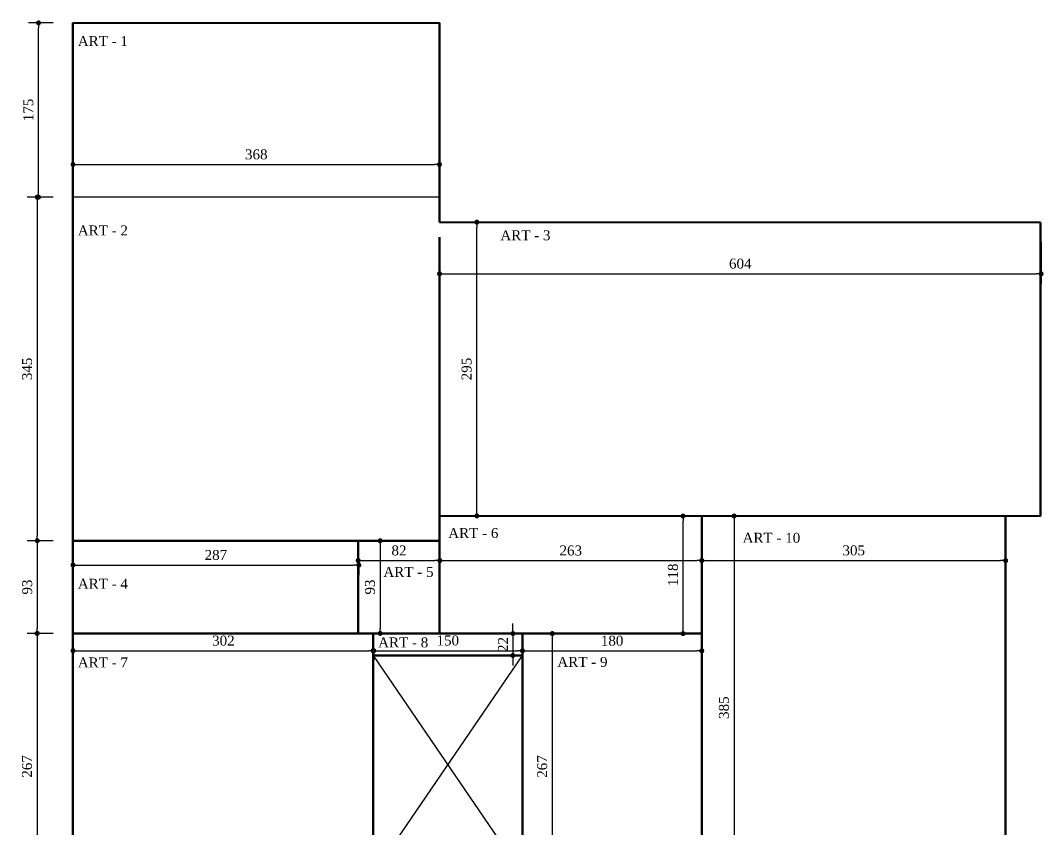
# Model space of a CAD drawing. Header units: centimetres. Extents: x -48696 to 156237, y -5617 to 29024.
# Drawn here: x -36498 to -35471, y 4567 to 5379 of the extents above; entities that cross this region are included whole.
import ezdxf

# ---------------------------------------------------------------- set-up
doc = ezdxf.new("R2010")
doc.units = ezdxf.units.CM
doc.layers.add('Parede Baixa', color=5, linetype='Continuous', lineweight=50)
doc.layers.add('Pilares Sub-solo', color=7, linetype='Continuous', lineweight=70)
doc.layers.add('Piso', color=55, linetype='Continuous')
doc.styles.add('Valéria', font='romantic.ttf', dxfattribs={"height": 10})
doc.dimstyles.new('Cota - 50', dxfattribs={"dimtxt": 10, "dimasz": 5, "dimexe": 10, "dimexo": 20, "dimgap": 5, "dimtad": 1, "dimtxsty": 'Valéria', "dimblk": 'DOT', "dimcen": 0, "dimclrd": 12, "dimclre": 12, "dimclrt": 2, "dimazin": 2, "dimtfac": 1, "dimtix": 1, "dimtmove": 0, "dimatfit": 3, "dimldrblk": 'DOT', "dimfxl": 1, "dimarcsym": 0})

# ---------------------------------------------------------------- blocks, each defined once
blk = doc.blocks.new('_Dot')
at = {"color": 0, "linetype": 'ByBlock', "lineweight": -2}
blk.add_line((-0.5, 0), (-1, 0), dxfattribs=at)
at = {"color": 0, "linetype": 'ByBlock', "const_width": 0.5}
blk.add_lwpolyline([(-0.25, 0, 1), (0.25, 0, 1)], format="xyb", close=True, dxfattribs=at)
blk = doc.blocks.new('*D1052')
at = {"color": 12, "lineweight": -2, "transparency": 16777216}
for p, q in [((-36445.6, 5221.7), (-36445.6, 5244.5)), ((-36077.6, 5221.7), (-36077.6, 5244.5)), ((-36440.6, 5234.5), (-36082.6, 5234.5))]:
    blk.add_line(p, q, dxfattribs=at)
at = {"layer": 'Defpoints', "color": 0, "transparency": 16777216}
for p in [(-36077.6, 5234.5), (-36445.6, 5201.7), (-36077.6, 5201.7)]:
    blk.add_point(p, dxfattribs=at)
at = {"color": 12, "lineweight": -2, "transparency": 16777216, "xscale": 5, "yscale": 5, "zscale": 5, "rotation": 180}
blk.add_blockref('_Dot', (-36445.6, 5234.5), dxfattribs=at)
at = {"color": 12, "lineweight": -2, "transparency": 16777216, "xscale": 5, "yscale": 5, "zscale": 5}
blk.add_blockref('_Dot', (-36077.6, 5234.5), dxfattribs=at)
at = {"color": 2, "transparency": 16777216, "insert": (-36261.6, 5244.6), "char_height": 10, "attachment_point": 5, "style": 'Valéria'}
blk.add_mtext('368', dxfattribs=at)
blk = doc.blocks.new('*D1053')
at = {"color": 12, "lineweight": -2, "transparency": 16777216}
for p, q in [((-36465.6, 5376.7), (-36490.2, 5376.7)), ((-36480.2, 5206.7), (-36480.2, 5371.7)), ((-36465.6, 5201.7), (-36490.2, 5201.7))]:
    blk.add_line(p, q, dxfattribs=at)
at = {"layer": 'Defpoints', "color": 0, "transparency": 16777216}
for p in [(-36480.2, 5376.7), (-36445.6, 5376.7), (-36445.6, 5201.7)]:
    blk.add_point(p, dxfattribs=at)
at = {"color": 12, "lineweight": -2, "transparency": 16777216, "xscale": 5, "yscale": 5, "zscale": 5}
for p, rotation in [((-36480.2, 5376.7), 90), ((-36480.2, 5201.7), 270)]:
    blk.add_blockref('_Dot', p, dxfattribs=dict(at, rotation=rotation))
at = {"color": 2, "transparency": 16777216, "insert": (-36490.4, 5289.2), "char_height": 10, "attachment_point": 5, "rotation": 90, "style": 'Valéria'}
blk.add_mtext('175', dxfattribs=at)
blk = doc.blocks.new('*D1054')
at = {"color": 12, "lineweight": -2, "transparency": 16777216}
for p, q in [((-36465.6, 5201.7), (-36491.5, 5201.7)), ((-36481.5, 5196.7), (-36481.5, 4861.7)), ((-36465.6, 4856.7), (-36491.5, 4856.7))]:
    blk.add_line(p, q, dxfattribs=at)
at = {"layer": 'Defpoints', "color": 0, "transparency": 16777216}
for p in [(-36445.6, 5201.7), (-36481.5, 4856.7), (-36445.6, 4856.7)]:
    blk.add_point(p, dxfattribs=at)
at = {"color": 12, "lineweight": -2, "transparency": 16777216, "xscale": 5, "yscale": 5, "zscale": 5}
for p, rotation in [((-36481.5, 5201.7), 90), ((-36481.5, 4856.7), 270)]:
    blk.add_blockref('_Dot', p, dxfattribs=dict(at, rotation=rotation))
at = {"color": 2, "transparency": 16777216, "insert": (-36491.7, 5029.2), "char_height": 10, "attachment_point": 5, "rotation": 90, "style": 'Valéria'}
blk.add_mtext('345', dxfattribs=at)
blk = doc.blocks.new('*D1055')
at = {"color": 12, "lineweight": -2, "transparency": 16777216}
for p, q in [((-36077.6, 5156.6), (-36077.6, 5114.7)), ((-35473.6, 5156.6), (-35473.6, 5114.7)), ((-36072.6, 5124.7), (-35478.6, 5124.7))]:
    blk.add_line(p, q, dxfattribs=at)
at = {"layer": 'Defpoints', "color": 0, "transparency": 16777216}
for p in [(-36077.6, 5176.6), (-35473.6, 5176.6), (-35473.6, 5124.7)]:
    blk.add_point(p, dxfattribs=at)
at = {"color": 12, "lineweight": -2, "transparency": 16777216, "xscale": 5, "yscale": 5, "zscale": 5, "rotation": 180}
blk.add_blockref('_Dot', (-36077.6, 5124.7), dxfattribs=at)
at = {"color": 12, "lineweight": -2, "transparency": 16777216, "xscale": 5, "yscale": 5, "zscale": 5}
blk.add_blockref('_Dot', (-35473.6, 5124.7), dxfattribs=at)
at = {"color": 2, "transparency": 16777216, "insert": (-35775.6, 5134.9), "char_height": 10, "attachment_point": 5, "style": 'Valéria'}
blk.add_mtext('604', dxfattribs=at)
blk = doc.blocks.new('*D1056')
at = {"color": 12, "lineweight": -2, "transparency": 16777216}
for p, q in [((-36057.6, 5176.6), (-36030.1, 5176.6)), ((-36040.1, 4886.6), (-36040.1, 5171.6)), ((-36057.6, 4881.6), (-36030.1, 4881.6))]:
    blk.add_line(p, q, dxfattribs=at)
at = {"layer": 'Defpoints', "color": 0, "transparency": 16777216}
for p in [(-36077.6, 5176.6), (-36040.1, 5176.6), (-36077.6, 4881.6)]:
    blk.add_point(p, dxfattribs=at)
at = {"color": 12, "lineweight": -2, "transparency": 16777216, "xscale": 5, "yscale": 5, "zscale": 5}
for p, rotation in [((-36040.1, 5176.6), 90), ((-36040.1, 4881.6), 270)]:
    blk.add_blockref('_Dot', p, dxfattribs=dict(at, rotation=rotation))
at = {"color": 2, "transparency": 16777216, "insert": (-36050.4, 5029.1), "char_height": 10, "attachment_point": 5, "rotation": 90, "style": 'Valéria'}
blk.add_mtext('295', dxfattribs=at)
blk = doc.blocks.new('*D1057')
at = {"color": 12, "lineweight": -2, "transparency": 16777216}
for p, q in [((-36445.6, 4836.6), (-36445.6, 4822.2)), ((-36440.6, 4832.2), (-36163.6, 4832.2)), ((-36158.6, 4836.6), (-36158.6, 4822.2))]:
    blk.add_line(p, q, dxfattribs=at)
at = {"layer": 'Defpoints', "color": 0, "transparency": 16777216}
for p in [(-36445.6, 4856.6), (-36158.6, 4856.6), (-36158.6, 4832.2)]:
    blk.add_point(p, dxfattribs=at)
at = {"color": 12, "lineweight": -2, "transparency": 16777216, "xscale": 5, "yscale": 5, "zscale": 5, "rotation": 180}
blk.add_blockref('_Dot', (-36445.6, 4832.2), dxfattribs=at)
at = {"color": 12, "lineweight": -2, "transparency": 16777216, "xscale": 5, "yscale": 5, "zscale": 5}
blk.add_blockref('_Dot', (-36158.6, 4832.2), dxfattribs=at)
at = {"color": 2, "transparency": 16777216, "insert": (-36302.1, 4842.3), "char_height": 10, "attachment_point": 5, "style": 'Valéria'}
blk.add_mtext('287', dxfattribs=at)
blk = doc.blocks.new('*D1058')
at = {"color": 12, "lineweight": -2, "transparency": 16777216}
for p, q in [((-36159.3, 4836.6), (-36159.3, 4826.7)), ((-36154.3, 4836.7), (-36082.3, 4836.7)), ((-36077.3, 4836.6), (-36077.3, 4826.7))]:
    blk.add_line(p, q, dxfattribs=at)
at = {"layer": 'Defpoints', "color": 0, "transparency": 16777216}
for p in [(-36159.3, 4856.6), (-36077.3, 4856.6), (-36077.3, 4836.7)]:
    blk.add_point(p, dxfattribs=at)
at = {"color": 12, "lineweight": -2, "transparency": 16777216, "xscale": 5, "yscale": 5, "zscale": 5, "rotation": 180}
blk.add_blockref('_Dot', (-36159.3, 4836.7), dxfattribs=at)
at = {"color": 12, "lineweight": -2, "transparency": 16777216, "xscale": 5, "yscale": 5, "zscale": 5}
blk.add_blockref('_Dot', (-36077.3, 4836.7), dxfattribs=at)
at = {"color": 2, "transparency": 16777216, "insert": (-36118.3, 4846.8), "char_height": 10, "attachment_point": 5, "style": 'Valéria'}
blk.add_mtext('82', dxfattribs=at)
blk = doc.blocks.new('*D1059')
at = {"color": 12, "lineweight": -2, "transparency": 16777216}
for p, q in [((-36077.3, 4836.6), (-36077.3, 4826.7)), ((-36072.3, 4836.7), (-35819.3, 4836.7)), ((-35814.3, 4836.6), (-35814.3, 4826.7))]:
    blk.add_line(p, q, dxfattribs=at)
at = {"layer": 'Defpoints', "color": 0, "transparency": 16777216}
for p in [(-36077.3, 4856.6), (-35814.3, 4856.6), (-35814.3, 4836.7)]:
    blk.add_point(p, dxfattribs=at)
at = {"color": 12, "lineweight": -2, "transparency": 16777216, "xscale": 5, "yscale": 5, "zscale": 5, "rotation": 180}
blk.add_blockref('_Dot', (-36077.3, 4836.7), dxfattribs=at)
at = {"color": 12, "lineweight": -2, "transparency": 16777216, "xscale": 5, "yscale": 5, "zscale": 5}
blk.add_blockref('_Dot', (-35814.3, 4836.7), dxfattribs=at)
at = {"color": 2, "transparency": 16777216, "insert": (-35945.8, 4846.8), "char_height": 10, "attachment_point": 5, "style": 'Valéria'}
blk.add_mtext('263', dxfattribs=at)
blk = doc.blocks.new('*D1060')
at = {"color": 12, "lineweight": -2, "transparency": 16777216}
for p, q in [((-35834.2, 4881.4), (-35843.1, 4881.4)), ((-35833.1, 4768.4), (-35833.1, 4876.4)), ((-35834.2, 4763.4), (-35843.1, 4763.4))]:
    blk.add_line(p, q, dxfattribs=at)
at = {"layer": 'Defpoints', "color": 0, "transparency": 16777216}
for p in [(-35833.1, 4881.4), (-35814.2, 4881.4), (-35814.2, 4763.4)]:
    blk.add_point(p, dxfattribs=at)
at = {"color": 12, "lineweight": -2, "transparency": 16777216, "xscale": 5, "yscale": 5, "zscale": 5}
for p, rotation in [((-35833.1, 4881.4), 90), ((-35833.1, 4763.4), 270)]:
    blk.add_blockref('_Dot', p, dxfattribs=dict(at, rotation=rotation))
at = {"color": 2, "transparency": 16777216, "insert": (-35843.2, 4822.4), "char_height": 10, "attachment_point": 5, "rotation": 90, "style": 'Valéria'}
blk.add_mtext('118', dxfattribs=at)
blk = doc.blocks.new('*D1061')
at = {"color": 12, "lineweight": -2, "transparency": 16777216}
for p, q in [((-36139.3, 4856.6), (-36127.2, 4856.6)), ((-36137.2, 4851.6), (-36137.2, 4768.6)), ((-36139.3, 4763.6), (-36127.2, 4763.6))]:
    blk.add_line(p, q, dxfattribs=at)
at = {"layer": 'Defpoints', "color": 0, "transparency": 16777216}
for p in [(-36159.3, 4856.6), (-36159.3, 4763.6), (-36137.2, 4763.6)]:
    blk.add_point(p, dxfattribs=at)
at = {"color": 12, "lineweight": -2, "transparency": 16777216, "xscale": 5, "yscale": 5, "zscale": 5}
for p, rotation in [((-36137.2, 4856.6), 90), ((-36137.2, 4763.6), 270)]:
    blk.add_blockref('_Dot', p, dxfattribs=dict(at, rotation=rotation))
at = {"color": 2, "transparency": 16777216, "insert": (-36147.4, 4810.1), "char_height": 10, "attachment_point": 5, "rotation": 90, "style": 'Valéria'}
blk.add_mtext('93', dxfattribs=at)
blk = doc.blocks.new('*D1062')
at = {"color": 12, "lineweight": -2, "transparency": 16777216}
for p, q in [((-36144.3, 4761.5), (-36144.3, 4756.2)), ((-35994.3, 4761.4), (-35994.3, 4756.2)), ((-36139.3, 4746.2), (-35999.3, 4746.2))]:
    blk.add_line(p, q, dxfattribs=at)
at = {"layer": 'Defpoints', "color": 0, "transparency": 16777216}
for p in [(-35994.3, 4746.2), (-36144.3, 4741.5), (-35994.3, 4741.4)]:
    blk.add_point(p, dxfattribs=at)
at = {"color": 12, "lineweight": -2, "transparency": 16777216, "xscale": 5, "yscale": 5, "zscale": 5, "rotation": 180}
blk.add_blockref('_Dot', (-36144.3, 4746.2), dxfattribs=at)
at = {"color": 12, "lineweight": -2, "transparency": 16777216, "xscale": 5, "yscale": 5, "zscale": 5}
blk.add_blockref('_Dot', (-35994.3, 4746.2), dxfattribs=at)
at = {"color": 2, "transparency": 16777216, "insert": (-36069.3, 4756.4), "char_height": 10, "attachment_point": 5, "style": 'Valéria'}
blk.add_mtext('150', dxfattribs=at)
blk = doc.blocks.new('*D1063')
at = {"color": 12, "lineweight": -2, "transparency": 16777216}
for p, q in [((-36003.9, 4768.4), (-36003.9, 4773.4)), ((-36014.3, 4763.4), (-36013.9, 4763.4)), ((-36003.9, 4763.4), (-36003.9, 4741.4)), ((-36014.3, 4741.4), (-36013.9, 4741.4)), ((-36003.9, 4736.4), (-36003.9, 4731.4))]:
    blk.add_line(p, q, dxfattribs=at)
at = {"layer": 'Defpoints', "color": 0, "transparency": 16777216}
for p in [(-35994.3, 4763.4), (-36003.9, 4741.4), (-35994.3, 4741.4)]:
    blk.add_point(p, dxfattribs=at)
at = {"color": 12, "lineweight": -2, "transparency": 16777216, "xscale": 5, "yscale": 5, "zscale": 5}
for p, rotation in [((-36003.9, 4763.4), 270), ((-36003.9, 4741.4), 90)]:
    blk.add_blockref('_Dot', p, dxfattribs=dict(at, rotation=rotation))
at = {"color": 2, "transparency": 16777216, "insert": (-36013.9, 4752.4), "char_height": 10, "attachment_point": 5, "rotation": 90, "style": 'Valéria'}
blk.add_mtext('22', dxfattribs=at)
blk = doc.blocks.new('*D1064')
at = {"color": 12, "lineweight": -2, "transparency": 16777216}
for p, q in [((-36465.6, 4856.6), (-36491.5, 4856.6)), ((-36481.5, 4851.6), (-36481.5, 4768.6)), ((-36465.6, 4763.6), (-36491.5, 4763.6))]:
    blk.add_line(p, q, dxfattribs=at)
at = {"layer": 'Defpoints', "color": 0, "transparency": 16777216}
for p in [(-36445.6, 4856.6), (-36481.5, 4763.6), (-36445.6, 4763.6)]:
    blk.add_point(p, dxfattribs=at)
at = {"color": 12, "lineweight": -2, "transparency": 16777216, "xscale": 5, "yscale": 5, "zscale": 5}
for p, rotation in [((-36481.5, 4856.6), 90), ((-36481.5, 4763.6), 270)]:
    blk.add_blockref('_Dot', p, dxfattribs=dict(at, rotation=rotation))
at = {"color": 2, "transparency": 16777216, "insert": (-36491.6, 4810.1), "char_height": 10, "attachment_point": 5, "rotation": 90, "style": 'Valéria'}
blk.add_mtext('93', dxfattribs=at)
blk = doc.blocks.new('*D1065')
at = {"color": 12, "lineweight": -2, "transparency": 16777216}
for p, q in [((-36440.6, 4746.2), (-36148.6, 4746.2)), ((-36445.6, 4743.5), (-36445.6, 4736.2)), ((-36143.6, 4743.4), (-36143.6, 4736.2))]:
    blk.add_line(p, q, dxfattribs=at)
at = {"layer": 'Defpoints', "color": 0, "transparency": 16777216}
for p in [(-36445.6, 4763.5), (-36143.6, 4763.4), (-36143.6, 4746.2)]:
    blk.add_point(p, dxfattribs=at)
at = {"color": 12, "lineweight": -2, "transparency": 16777216, "xscale": 5, "yscale": 5, "zscale": 5, "rotation": 180}
blk.add_blockref('_Dot', (-36445.6, 4746.2), dxfattribs=at)
at = {"color": 12, "lineweight": -2, "transparency": 16777216, "xscale": 5, "yscale": 5, "zscale": 5}
blk.add_blockref('_Dot', (-36143.6, 4746.2), dxfattribs=at)
at = {"color": 2, "transparency": 16777216, "insert": (-36294.6, 4756.3), "char_height": 10, "attachment_point": 5, "style": 'Valéria'}
blk.add_mtext('302', dxfattribs=at)
blk = doc.blocks.new('*D1066')
at = {"color": 12, "lineweight": -2, "transparency": 16777216}
for p, q in [((-36465.6, 4763.5), (-36491.7, 4763.5)), ((-36481.7, 4758.5), (-36481.7, 4501.5)), ((-36465.6, 4496.5), (-36491.7, 4496.5))]:
    blk.add_line(p, q, dxfattribs=at)
at = {"layer": 'Defpoints', "color": 0, "transparency": 16777216}
for p in [(-36445.6, 4763.5), (-36481.7, 4496.5), (-36445.6, 4496.5)]:
    blk.add_point(p, dxfattribs=at)
at = {"color": 12, "lineweight": -2, "transparency": 16777216, "xscale": 5, "yscale": 5, "zscale": 5}
for p, rotation in [((-36481.7, 4763.5), 90), ((-36481.7, 4496.5), 270)]:
    blk.add_blockref('_Dot', p, dxfattribs=dict(at, rotation=rotation))
at = {"color": 2, "transparency": 16777216, "insert": (-36491.8, 4630), "char_height": 10, "attachment_point": 5, "rotation": 90, "style": 'Valéria'}
blk.add_mtext('267', dxfattribs=at)
blk = doc.blocks.new('*D1069')
at = {"color": 12, "lineweight": -2, "transparency": 16777216}
for p, q in [((-35989.3, 4746.1), (-35819.3, 4746.1)), ((-35994.3, 4743.4), (-35994.3, 4736.1)), ((-35814.3, 4743.4), (-35814.3, 4736.1))]:
    blk.add_line(p, q, dxfattribs=at)
at = {"layer": 'Defpoints', "color": 0, "transparency": 16777216}
for p in [(-35994.3, 4763.4), (-35814.3, 4763.4), (-35814.3, 4746.1)]:
    blk.add_point(p, dxfattribs=at)
at = {"color": 12, "lineweight": -2, "transparency": 16777216, "xscale": 5, "yscale": 5, "zscale": 5, "rotation": 180}
blk.add_blockref('_Dot', (-35994.3, 4746.1), dxfattribs=at)
at = {"color": 12, "lineweight": -2, "transparency": 16777216, "xscale": 5, "yscale": 5, "zscale": 5}
blk.add_blockref('_Dot', (-35814.3, 4746.1), dxfattribs=at)
at = {"color": 2, "transparency": 16777216, "insert": (-35904.3, 4756.2), "char_height": 10, "attachment_point": 5, "style": 'Valéria'}
blk.add_mtext('180', dxfattribs=at)
blk = doc.blocks.new('*D1070')
at = {"color": 12, "lineweight": -2, "transparency": 16777216}
for p, q in [((-35974.3, 4763.4), (-35954.4, 4763.4)), ((-35964.4, 4758.4), (-35964.4, 4501.4)), ((-35974.3, 4496.4), (-35954.4, 4496.4))]:
    blk.add_line(p, q, dxfattribs=at)
at = {"layer": 'Defpoints', "color": 0, "transparency": 16777216}
for p in [(-35994.3, 4763.4), (-35994.3, 4496.4), (-35964.4, 4496.4)]:
    blk.add_point(p, dxfattribs=at)
at = {"color": 12, "lineweight": -2, "transparency": 16777216, "xscale": 5, "yscale": 5, "zscale": 5}
for p, rotation in [((-35964.4, 4763.4), 90), ((-35964.4, 4496.4), 270)]:
    blk.add_blockref('_Dot', p, dxfattribs=dict(at, rotation=rotation))
at = {"color": 2, "transparency": 16777216, "insert": (-35974.5, 4629.9), "char_height": 10, "attachment_point": 5, "rotation": 90, "style": 'Valéria'}
blk.add_mtext('267', dxfattribs=at)
blk = doc.blocks.new('*D1071')
at = {"color": 12, "lineweight": -2, "transparency": 16777216}
for p, q in [((-35814.2, 4861.5), (-35814.2, 4826.7)), ((-35509.2, 4861.5), (-35509.2, 4826.7)), ((-35809.2, 4836.7), (-35514.2, 4836.7))]:
    blk.add_line(p, q, dxfattribs=at)
at = {"layer": 'Defpoints', "color": 0, "transparency": 16777216}
for p in [(-35814.2, 4881.5), (-35509.2, 4881.5), (-35509.2, 4836.7)]:
    blk.add_point(p, dxfattribs=at)
at = {"color": 12, "lineweight": -2, "transparency": 16777216, "xscale": 5, "yscale": 5, "zscale": 5, "rotation": 180}
blk.add_blockref('_Dot', (-35814.2, 4836.7), dxfattribs=at)
at = {"color": 12, "lineweight": -2, "transparency": 16777216, "xscale": 5, "yscale": 5, "zscale": 5}
blk.add_blockref('_Dot', (-35509.2, 4836.7), dxfattribs=at)
at = {"color": 2, "transparency": 16777216, "insert": (-35661.7, 4846.9), "char_height": 10, "attachment_point": 5, "style": 'Valéria'}
blk.add_mtext('305', dxfattribs=at)
blk = doc.blocks.new('*D1072')
at = {"color": 12, "lineweight": -2, "transparency": 16777216}
for p, q in [((-35794.2, 4881.5), (-35771.8, 4881.5)), ((-35781.8, 4876.5), (-35781.8, 4501.5)), ((-35794.2, 4496.5), (-35771.8, 4496.5))]:
    blk.add_line(p, q, dxfattribs=at)
at = {"layer": 'Defpoints', "color": 0, "transparency": 16777216}
for p in [(-35814.2, 4881.5), (-35814.2, 4496.5), (-35781.8, 4496.5)]:
    blk.add_point(p, dxfattribs=at)
at = {"color": 12, "lineweight": -2, "transparency": 16777216, "xscale": 5, "yscale": 5, "zscale": 5}
for p, rotation in [((-35781.8, 4881.5), 90), ((-35781.8, 4496.5), 270)]:
    blk.add_blockref('_Dot', p, dxfattribs=dict(at, rotation=rotation))
at = {"color": 2, "transparency": 16777216, "insert": (-35792, 4689), "char_height": 10, "attachment_point": 5, "rotation": 90, "style": 'Valéria'}
blk.add_mtext('385', dxfattribs=at)

msp = doc.modelspace()

# ---------------------------------------------------------------- linework, layer by layer
msp.add_line((-36445.61228, 5201.65712), (-36445.71132, 5201.65712))
at = {"color": 5}
msp.add_line((-36077.62682, 5201.65712), (-36445.61228, 5201.65712), dxfattribs=at)
at = {"layer": 'Parede Baixa'}
for p, q in [((-36445.62682, 5376.65964), (-36445.61228, 5376.65964)), ((-36445.61228, 5376.65964), (-36445.61228, 3531.66132)), ((-36445.61228, 5376.65964), (-36077.62682, 5376.55263)), ((-36077.62682, 5376.65528), (-36077.62682, 5176.55632)), ((-36077.69864, 5176.55634), (-35474.2546, 5176.38087)), ((-35474.2546, 4881.38086), (-35474.2546, 5176.38378)), ((-36077.62682, 5161.55632), (-36077.62682, 4763.42691)), ((-36077.62682, 4881.55631), (-35474.2546, 4881.38086)), ((-35814.19062, 4881.47971), (-35814.19062, 4753.44482)), ((-35509.2546, 4881.39104), (-35509.2546, 4496.39102)), ((-36077.62682, 4856.56694), (-36445.61228, 4856.56694)), ((-36159.2546, 4856.56694), (-36159.2546, 4763.45065)), ((-36445.61228, 4763.53392), (-35814.19062, 4763.35031)), ((-36144.2546, 4763.44629), (-36144.2546, 4496.57567)), ((-35994.2546, 4763.40267), (-35994.2546, 4496.53205)), ((-35814.19062, 4753.44482), (-35814.19062, 4496.47969)), ((-36144.2546, 4741.48117), (-35994.2546, 4741.43756))]:
    msp.add_line(p, q, dxfattribs=at)
at = {"layer": 'Piso'}
for p, q in [((-36144.2546, 4741.48117), (-35994.2546, 4521.52769)), ((-36144.2546, 4521.57567), (-35994.2546, 4741.43756))]:
    msp.add_line(p, q, dxfattribs=at)

# ---------------------------------------------------------------- texts
at = {"layer": 'Pilares Sub-solo', "color": 7, "char_height": 10, "attachment_point": 1, "style": 'Valéria'}
for s, width, heights, insert in [('{\\C1;ART - 1}', 228.393323, [9.00998], (-36440.78028, 5363.50739)), ('{\\C1;ART - 2}', 228.393323, [9.00998], (-36440.78028, 5173.2838)), ('{\\C1;ART - 3}', 228.393323, [9.00998], (-36016.522, 5168.41345)), ('{\\C1;ART - 6}', 228.393323, [9.00998], (-36068.83106, 4869.3911)), ('{\\C1;ART - 10}', 228.393323, [9.00998], (-35773.29757, 4864.58937)), ('{\\C1;ART - 5}', 102.5870532, [28.04706], (-36133.95792, 4830.29953)), ('{\\C1;ART - 4}', 228.393323, [9.00998], (-36440.78028, 4818.45398)), ('{\\C1;ART - 8}', 228.393323, [9.00998], (-36139.23131, 4759.52633)), ('{\\C1;ART - 7}', 228.393323, [9.00998], (-36440.78028, 4739.38709)), ('{\\C1;ART - 9}', 228.393323, [9.00998], (-35959.27525, 4739.92908))]:
    msp.add_mtext_dynamic_manual_height_columns(s, width=width, gutter_width=50, heights=heights, dxfattribs=dict(at, insert=insert))

# ---------------------------------------------------------------- dimensions: what is measured, and where the dimension line sits
for base, p1, p2, picture, middle in [((-36480.23449, 5376.65962), (-36445.61228, 5201.65712), (-36445.56139, 5376.65962), '*D1053', (-36490.4268, 5289.15837)), ((-36481.48449, 4856.65712), (-36445.61228, 5201.65712), (-36445.61228, 4856.65712), '*D1054', (-36491.6768, 5029.15712)), ((-36040.12589, 5176.55632), (-36077.62682, 4881.55631), (-36077.62682, 5176.55632), '*D1056', (-36050.37737, 5029.05632)), ((-35833.05394, 4881.35032), (-35814.19062, 4763.35031), (-35814.19062, 4881.35032), '*D1060', (-35843.1575, 4822.35031)), ((-35781.77428, 4496.47969), (-35814.19062, 4881.47971), (-35814.19062, 4496.47969), '*D1072', (-35791.96659, 4688.9797)), ((-36481.48449, 4763.56694), (-36445.61228, 4856.56694), (-36445.61228, 4763.56694), '*D1064', (-36491.64722, 4810.06694)), ((-36137.20146, 4763.56368), (-36159.2546, 4856.56694), (-36159.2546, 4763.56368), '*D1061', (-36147.36419, 4810.06531)), ((-36003.89084, 4741.40267), (-35994.2546, 4763.40267), (-35994.2546, 4741.40267), '*D1063', (-36013.89084, 4752.40267)), ((-36481.65092, 4496.53392), (-36445.61228, 4763.53392), (-36445.61228, 4496.53392), '*D1066', (-36491.79885, 4630.03392)), ((-35964.38996, 4496.40266), (-35994.2546, 4763.40267), (-35994.2546, 4496.40266), '*D1070', (-35974.53789, 4629.90267))]:
    dim = msp.add_linear_dim(base=base, p1=p1, p2=p2, angle=90, dimstyle='Cota - 50')
    dim.commit()
    dim.dimension.update_dxf_attribs({"geometry": picture, "text_midpoint": middle})
for base, p1, p2, picture, middle in [((-36077.62682, 5234.48357), (-36445.62682, 5201.65712), (-36077.62682, 5201.65712), '*D1052', (-36261.62682, 5244.6315)), ((-35473.62682, 5124.74542), (-36077.62682, 5176.55632), (-35473.62682, 5176.55632), '*D1055', (-35775.62682, 5134.89335)), ((-35509.19062, 4836.68959), (-35814.19062, 4881.47971), (-35509.19062, 4881.47971), '*D1071', (-35661.69062, 4846.8819)), ((-36158.61228, 4832.24388), (-36445.61228, 4856.56694), (-36158.61228, 4856.56694), '*D1057', (-36302.11228, 4842.34743)), ((-36077.2546, 4836.68959), (-36159.2546, 4856.56694), (-36077.2546, 4856.56694), '*D1058', (-36118.2546, 4846.79314)), ((-36143.61228, 4746.1762), (-36445.61228, 4763.53392), (-36143.61228, 4763.4461), '*D1065', (-36294.61228, 4756.28715)), ((-35994.2546, 4746.1762), (-36144.2546, 4741.48117), (-35994.2546, 4741.43756), '*D1062', (-36069.2546, 4756.36851)), ((-35814.2546, 4746.09913), (-35994.2546, 4763.40267), (-35814.2546, 4763.40267), '*D1069', (-35904.2546, 4756.21008))]:
    dim = msp.add_linear_dim(base=base, p1=p1, p2=p2, dimstyle='Cota - 50')
    dim.commit()
    dim.dimension.update_dxf_attribs({"geometry": picture, "text_midpoint": middle})
dim = msp.add_linear_dim(base=(-35814.2546, 4836.68959), p1=(-36077.2546, 4856.56694), p2=(-35814.2546, 4856.56694), dimstyle='Cota - 50', override={"dimtmove": 1})
dim.commit()
dim.dimension.update_dxf_attribs({"geometry": '*D1059', "text_midpoint": (-35945.7546, 4846.83752)})

doc.saveas('drawing.dxf')
